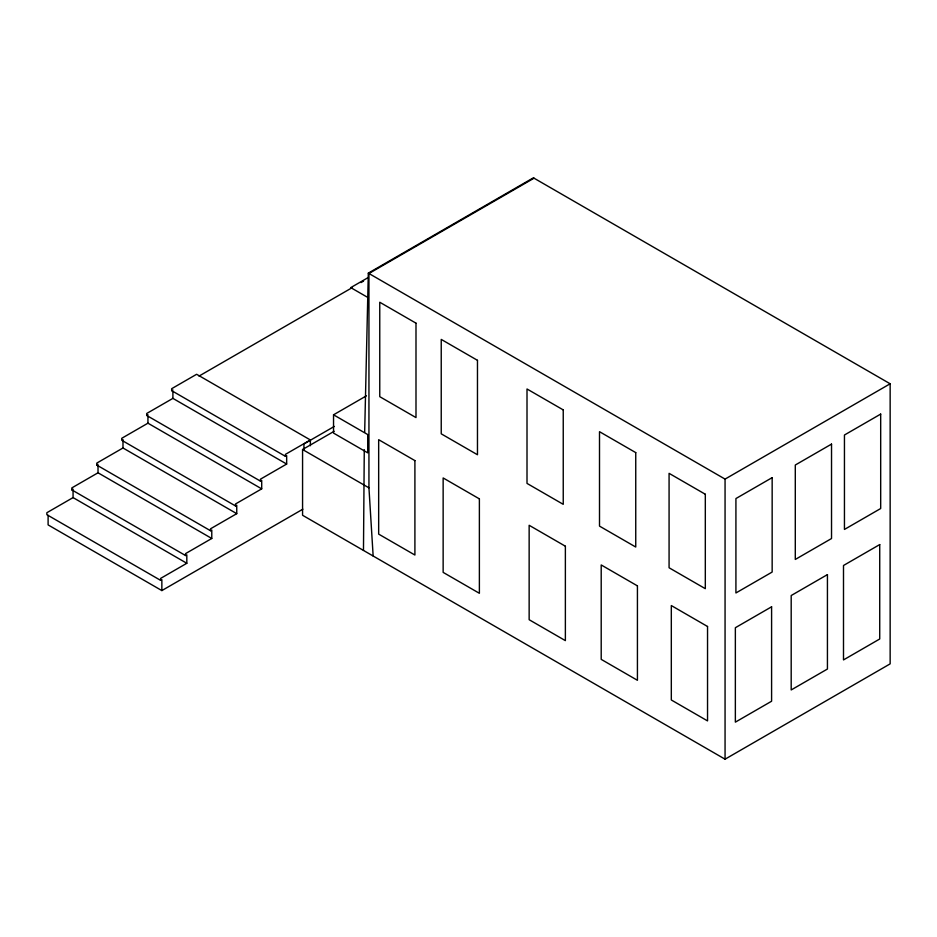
<?xml version="1.0" encoding="UTF-8"?>
<svg xmlns="http://www.w3.org/2000/svg" width="937" height="937" viewBox="0 0 937 937"><rect width="100%" height="100%" fill="white"/><g stroke="black" fill="none" stroke-linecap="round" stroke-linejoin="round"><path stroke-width="1.41" d="M364.27 449.655L363.474 550.417M364.669 432.156L368.311 273.135L533.399 177.819L890.15 383.783L890.15 663.864L725.062 759.181L302.569 515.268L302.569 449.514L334.099 431.313M534.043 178.182L368.944 273.499L368.944 487.837L373.149 556.004M310.37 445.731L310.37 439.968L196.618 374.285L171.658 388.703L171.658 390.647L172.9 389.921M368.229 277.528L350.754 287.612L367.187 297.099M199.019 376.088L352.148 287.682M361.003 282.576L363.533 281.112M171.658 390.647L285.41 456.319L286.663 455.605L286.663 464.049L172.9 398.377L146.687 413.498L146.687 415.454L260.451 481.126L261.704 480.412L261.704 488.856L235.492 503.989L235.492 505.933L236.745 505.219L236.745 513.663L210.532 528.796L210.532 530.74L211.774 530.026L211.774 538.47L185.573 553.603L185.573 555.547L186.814 554.833L186.814 563.278L160.614 578.41L160.614 580.354L161.855 579.64L161.855 590.579L48.103 524.907L48.103 515.327M146.687 415.454L147.941 414.728M261.704 488.856L147.941 423.184L121.728 438.305L121.728 440.261L235.492 505.933M236.745 513.663L122.981 447.98L96.769 463.112L96.769 465.068L210.532 530.74M96.769 465.068L98.022 464.342M211.774 538.47L98.022 472.787L71.809 487.919L71.809 489.875L185.573 555.547M71.809 489.875L73.063 489.149L73.063 497.594L186.814 563.278M73.063 497.594L46.85 512.726L46.85 514.682L160.614 580.354M333.537 414.81L367.726 434.557L367.726 452.84L333.537 433.093L333.537 414.81L366.426 395.824M310.37 439.968L285.41 454.375L285.41 456.319M334.298 426.429L303.928 443.962L303.928 449.795M286.663 464.049L260.451 479.182L260.451 481.126M161.855 590.579L302.827 509.201M368.311 273.135L725.062 479.1L890.15 383.783M302.569 449.514L368.944 487.837M725.062 479.1L725.062 759.181M172.9 391.338L172.9 398.377M147.941 416.145L147.941 423.184M122.981 439.535L122.981 447.98M98.022 465.748L98.022 472.787M880.686 414.095L844.448 435.014L844.448 529.44L880.686 508.522L880.686 414.095M772.158 477.636L735.92 498.554L735.92 592.969L772.158 572.05L772.158 477.636M831.529 444.103L795.29 465.021L795.29 559.448L831.529 538.529L831.529 444.103M771.596 606.801L735.358 627.72L735.358 722.146L771.596 701.227L771.596 606.801M827.43 574.615L791.191 595.534L791.191 689.948L827.43 669.03L827.43 574.615M879.726 544.573L843.499 565.491L843.499 659.917L879.726 638.987L879.726 544.573M415.993 323.16L379.754 302.241L379.754 396.667L415.993 417.586L415.993 323.16M477.472 360.323L441.233 339.405L441.233 433.831L477.472 454.75L477.472 360.323M563.242 409.902L527.004 388.984L527.004 483.41L563.242 504.329L563.242 409.902M635.743 452.606L599.504 431.688L599.504 526.114L635.743 547.032L635.743 452.606M705.315 494.256L669.077 473.337L669.077 567.763L705.315 588.682L705.315 494.256M637.429 585.871L601.203 564.952L601.203 659.367L637.429 680.297L637.429 585.871M707.54 626.49L671.314 605.56L671.314 699.986L707.54 720.904L707.54 626.49M565.374 546.212L529.147 525.282L529.147 619.708L565.374 640.627L565.374 546.212M414.904 460.606L378.665 439.687L378.665 534.113L414.904 555.032L414.904 460.606M479.381 498.871L443.142 477.952L443.142 572.378L479.381 593.297L479.381 498.871"/></g></svg>
